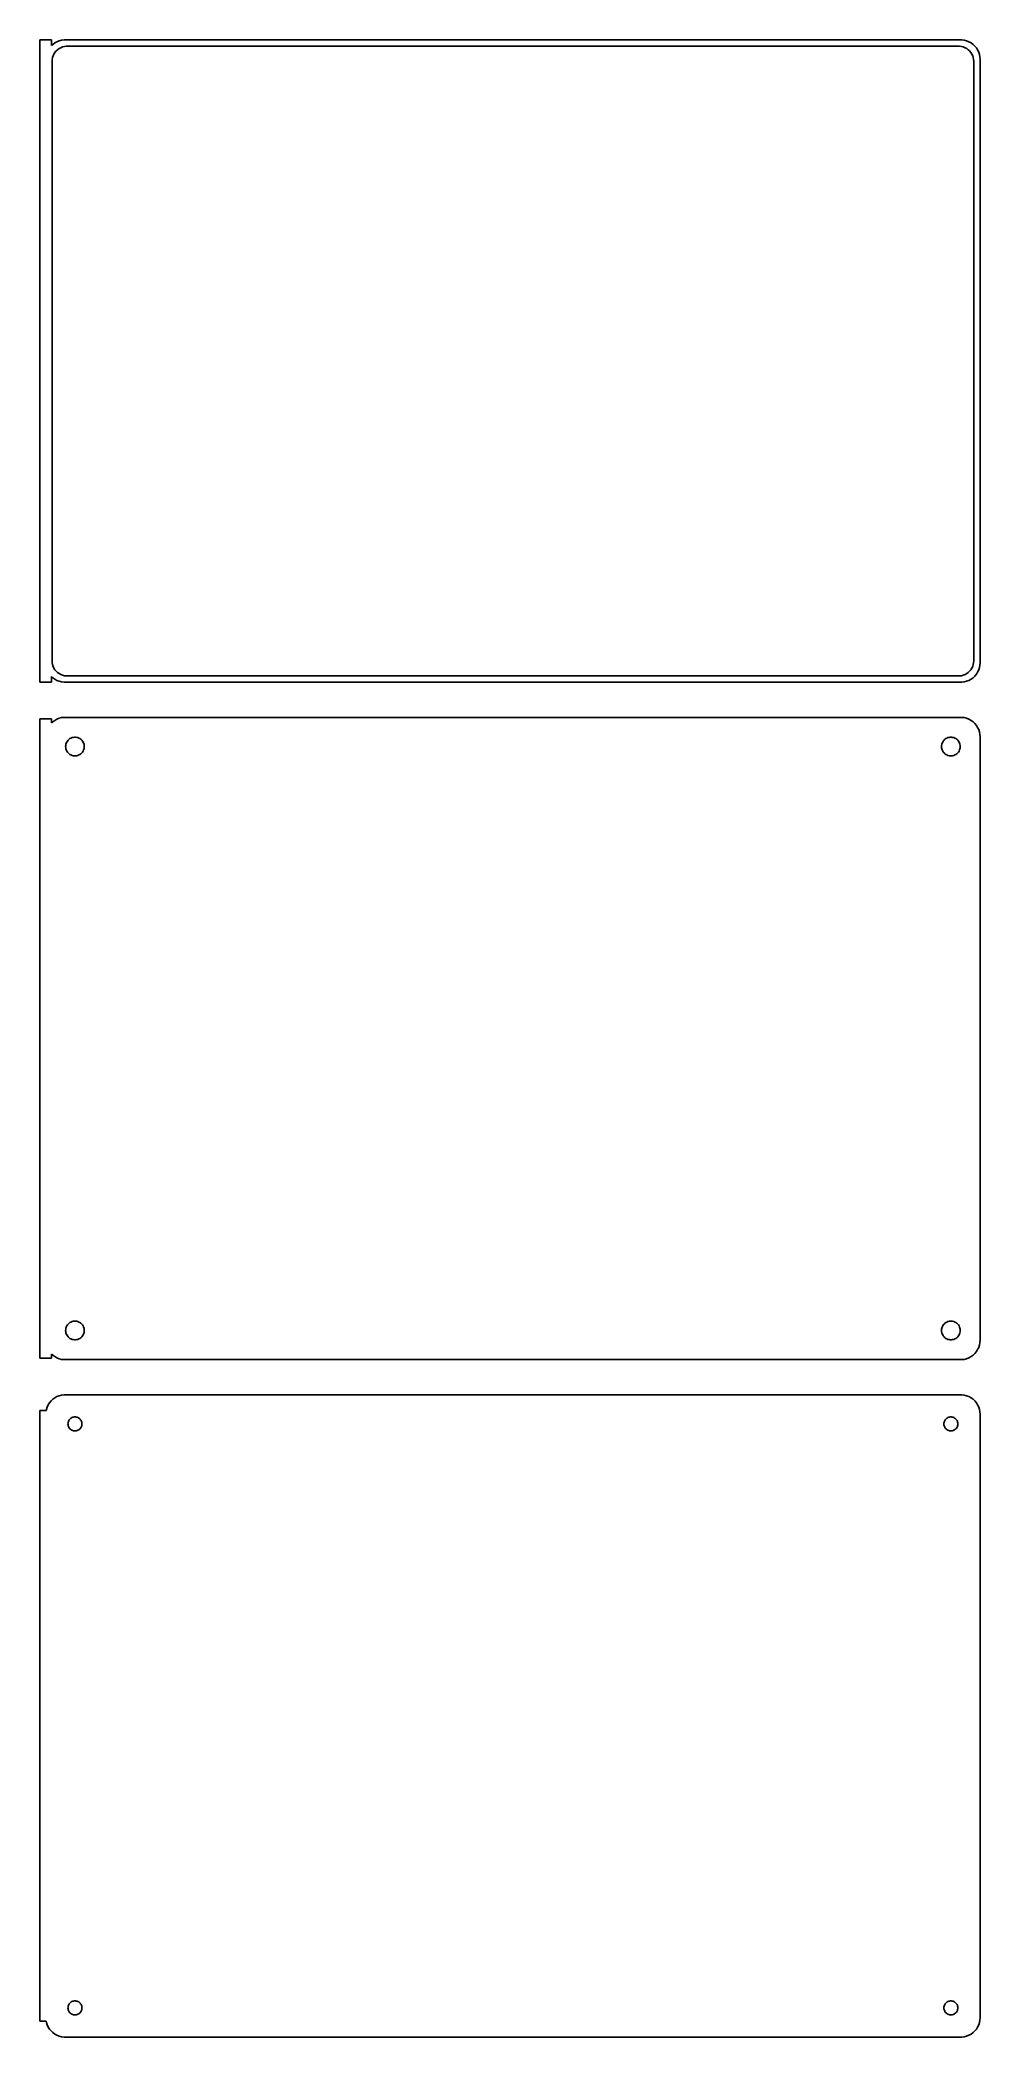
# Model space of a CAD drawing. Header units: metres. Extents: x -122 to 120, y 266 to 778.
import ezdxf

# ---------------------------------------------------------------- set-up
doc = ezdxf.new("R2010")
doc.units = ezdxf.units.M

msp = doc.modelspace()

# ---------------------------------------------------------------- linework, layer by layer
for p, q in [((-118.5, 778.49), (-121.5, 778.49)), ((-121.5, 778.49), (-121.5, 613.51)), ((-118.5, 777.059), (-118.5, 778.49)), ((-118.187, 777.353), (-118.5, 777.059)), ((-117.679, 777.722), (-118.187, 777.353)), ((-118.101, 774.426), (-117.894, 774.866)), ((-117.894, 774.866), (-117.633, 775.276)), ((-117.129, 778.024), (-117.679, 777.722)), ((-117.633, 775.276), (-117.323, 775.651)), ((-117.323, 775.651), (-116.969, 775.984)), ((-116.545, 778.255), (-117.129, 778.024)), ((-116.969, 775.984), (-116.575, 776.27)), ((-116.575, 776.27), (-116.149, 776.504)), ((-115.937, 778.411), (-116.545, 778.255)), ((-116.149, 776.504), (-115.697, 776.683)), ((-115.314, 778.49), (-115.937, 778.411)), ((-115.697, 776.683), (-115.226, 776.804)), ((115.314, 778.49), (-115.314, 778.49)), ((-115.226, 776.804), (-114.743, 776.865)), ((-114.743, 776.865), (114.743, 776.865)), ((114.743, 776.865), (115.226, 776.804)), ((115.226, 776.804), (115.697, 776.683)), ((115.937, 778.411), (115.314, 778.49)), ((115.697, 776.683), (116.149, 776.504)), ((116.545, 778.255), (115.937, 778.411)), ((116.149, 776.504), (116.575, 776.27)), ((117.129, 778.024), (116.545, 778.255)), ((116.575, 776.27), (116.969, 775.984)), ((116.969, 775.984), (117.323, 775.651)), ((117.679, 777.722), (117.129, 778.024)), ((117.323, 775.651), (117.633, 775.276)), ((117.633, 775.276), (117.894, 774.866)), ((118.187, 777.353), (117.679, 777.722)), ((117.894, 774.866), (118.101, 774.426)), ((118.645, 776.923), (118.187, 777.353)), ((119.045, 776.439), (118.645, 776.923)), ((119.382, 775.909), (119.045, 776.439)), ((119.649, 775.341), (119.382, 775.909)), ((119.843, 774.743), (119.649, 775.341)), ((119.961, 774.127), (119.843, 774.743)), ((-118.373, 773), (-118.342, 773.485)), ((-118.373, 619), (-118.373, 773)), ((-118.342, 773.485), (-118.251, 773.963)), ((-118.251, 773.963), (-118.101, 774.426)), ((118.101, 774.426), (118.251, 773.963)), ((118.251, 773.963), (118.342, 773.485)), ((118.342, 773.485), (118.373, 773)), ((118.373, 773), (118.373, 619)), ((120, 773.5), (119.961, 774.127)), ((120, 618.5), (120, 773.5)), ((-118.342, 618.515), (-118.373, 619)), ((-118.251, 618.037), (-118.342, 618.515)), ((-118.101, 617.574), (-118.251, 618.037)), ((-117.894, 617.134), (-118.101, 617.574)), ((-117.633, 616.724), (-117.894, 617.134)), ((-117.323, 616.349), (-117.633, 616.724)), ((-116.969, 616.016), (-117.323, 616.349)), ((-116.575, 615.73), (-116.969, 616.016)), ((-116.149, 615.496), (-116.575, 615.73)), ((116.575, 615.73), (116.149, 615.496)), ((116.969, 616.016), (116.575, 615.73)), ((117.323, 616.349), (116.969, 616.016)), ((117.633, 616.724), (117.323, 616.349)), ((117.894, 617.134), (117.633, 616.724)), ((118.101, 617.574), (117.894, 617.134)), ((118.251, 618.037), (118.101, 617.574)), ((118.342, 618.515), (118.251, 618.037)), ((118.373, 619), (118.342, 618.515)), ((119.045, 615.561), (119.382, 616.091)), ((119.382, 616.091), (119.649, 616.659)), ((119.649, 616.659), (119.843, 617.257)), ((119.843, 617.257), (119.961, 617.873)), ((119.961, 617.873), (120, 618.5)), ((-121.5, 613.51), (-118.5, 613.51)), ((-118.5, 614.941), (-118.187, 614.647)), ((-118.5, 613.51), (-118.5, 614.941)), ((-118.187, 614.647), (-117.679, 614.278)), ((-117.679, 614.278), (-117.129, 613.976)), ((-117.129, 613.976), (-116.545, 613.745)), ((-116.545, 613.745), (-115.937, 613.589)), ((-115.697, 615.317), (-116.149, 615.496)), ((-115.937, 613.589), (-115.314, 613.51)), ((-115.226, 615.196), (-115.697, 615.317)), ((-115.314, 613.51), (115.314, 613.51)), ((-114.743, 615.135), (-115.226, 615.196)), ((114.743, 615.135), (-114.743, 615.135)), ((115.226, 615.196), (114.743, 615.135)), ((115.697, 615.317), (115.226, 615.196)), ((115.314, 613.51), (115.937, 613.589)), ((116.149, 615.496), (115.697, 615.317)), ((115.937, 613.589), (116.545, 613.745)), ((116.545, 613.745), (117.129, 613.976)), ((117.129, 613.976), (117.679, 614.278)), ((117.679, 614.278), (118.187, 614.647)), ((118.187, 614.647), (118.645, 615.077)), ((118.645, 615.077), (119.045, 615.561)), ((-118.5, 604.115), (-121.5, 604.115)), ((-121.5, 604.115), (-121.5, 439.885)), ((-118.5, 603.059), (-118.5, 604.115)), ((-118.187, 603.353), (-118.5, 603.059)), ((-117.679, 603.722), (-118.187, 603.353)), ((-117.129, 604.024), (-117.679, 603.722)), ((-116.545, 604.255), (-117.129, 604.024)), ((-115.937, 604.411), (-116.545, 604.255)), ((-115.314, 604.49), (-115.937, 604.411)), ((115.314, 604.49), (-115.314, 604.49)), ((115.937, 604.411), (115.314, 604.49)), ((116.545, 604.255), (115.937, 604.411)), ((117.129, 604.024), (116.545, 604.255)), ((117.679, 603.722), (117.129, 604.024)), ((118.187, 603.353), (117.679, 603.722)), ((118.645, 602.923), (118.187, 603.353)), ((119.045, 602.439), (118.645, 602.923)), ((119.382, 601.909), (119.045, 602.439)), ((119.649, 601.341), (119.382, 601.909)), ((119.843, 600.743), (119.649, 601.341)), ((119.961, 600.127), (119.843, 600.743)), ((-114.9, 597), (-114.881, 597.301)), ((-114.881, 596.699), (-114.9, 597)), ((-114.881, 597.301), (-114.825, 597.597)), ((-114.825, 596.403), (-114.881, 596.699)), ((-114.825, 597.597), (-114.731, 597.883)), ((-114.731, 596.117), (-114.825, 596.403)), ((-114.731, 597.883), (-114.603, 598.156)), ((-114.603, 595.844), (-114.731, 596.117)), ((-114.603, 598.156), (-114.442, 598.411)), ((-114.442, 595.589), (-114.603, 595.844)), ((-114.442, 598.411), (-114.25, 598.643)), ((-114.25, 595.357), (-114.442, 595.589)), ((-114.25, 598.643), (-114.03, 598.849)), ((-114.03, 595.151), (-114.25, 595.357)), ((-114.03, 598.849), (-113.786, 599.026)), ((-113.786, 594.974), (-114.03, 595.151)), ((-113.786, 599.026), (-113.522, 599.172)), ((-113.522, 599.172), (-113.242, 599.283)), ((-113.242, 599.283), (-112.95, 599.357)), ((-112.95, 599.357), (-112.651, 599.395)), ((-112.651, 599.395), (-112.349, 599.395)), ((-112.349, 599.395), (-112.05, 599.357)), ((-112.05, 599.357), (-111.758, 599.283)), ((-111.758, 599.283), (-111.478, 599.172)), ((-111.478, 599.172), (-111.214, 599.026)), ((-111.214, 599.026), (-110.97, 598.849)), ((-110.97, 595.151), (-111.214, 594.974)), ((-110.97, 598.849), (-110.75, 598.643)), ((-110.75, 595.357), (-110.97, 595.151)), ((-110.75, 598.643), (-110.558, 598.411)), ((-110.558, 595.589), (-110.75, 595.357)), ((-110.558, 598.411), (-110.397, 598.156)), ((-110.397, 595.844), (-110.558, 595.589)), ((-110.397, 598.156), (-110.269, 597.883)), ((-110.269, 596.117), (-110.397, 595.844)), ((-110.269, 597.883), (-110.175, 597.597)), ((-110.175, 596.403), (-110.269, 596.117)), ((-110.175, 597.597), (-110.119, 597.301)), ((-110.119, 596.699), (-110.175, 596.403)), ((-110.119, 597.301), (-110.1, 597)), ((-110.1, 597), (-110.119, 596.699)), ((110.1, 597), (110.119, 597.301)), ((110.119, 596.699), (110.1, 597)), ((110.119, 597.301), (110.175, 597.597)), ((110.175, 596.403), (110.119, 596.699)), ((110.175, 597.597), (110.269, 597.883)), ((110.269, 596.117), (110.175, 596.403)), ((110.269, 597.883), (110.397, 598.156)), ((110.397, 595.844), (110.269, 596.117)), ((110.397, 598.156), (110.558, 598.411)), ((110.558, 595.589), (110.397, 595.844)), ((110.558, 598.411), (110.75, 598.643)), ((110.75, 595.357), (110.558, 595.589)), ((110.75, 598.643), (110.97, 598.849)), ((110.97, 595.151), (110.75, 595.357)), ((110.97, 598.849), (111.214, 599.026)), ((111.214, 594.974), (110.97, 595.151)), ((111.214, 599.026), (111.478, 599.172)), ((111.478, 599.172), (111.758, 599.283)), ((111.758, 599.283), (112.05, 599.357)), ((112.05, 599.357), (112.349, 599.395)), ((112.349, 599.395), (112.651, 599.395)), ((112.651, 599.395), (112.95, 599.357)), ((112.95, 599.357), (113.242, 599.283)), ((113.242, 599.283), (113.522, 599.172)), ((113.522, 599.172), (113.786, 599.026)), ((113.786, 599.026), (114.03, 598.849)), ((114.03, 595.151), (113.786, 594.974)), ((114.03, 598.849), (114.25, 598.643)), ((114.25, 595.357), (114.03, 595.151)), ((114.25, 598.643), (114.442, 598.411)), ((114.442, 595.589), (114.25, 595.357)), ((114.442, 598.411), (114.603, 598.156)), ((114.603, 595.844), (114.442, 595.589)), ((114.603, 598.156), (114.731, 597.883)), ((114.731, 596.117), (114.603, 595.844)), ((114.731, 597.883), (114.825, 597.597)), ((114.825, 596.403), (114.731, 596.117)), ((114.825, 597.597), (114.881, 597.301)), ((114.881, 596.699), (114.825, 596.403)), ((114.881, 597.301), (114.9, 597)), ((114.9, 597), (114.881, 596.699)), ((120, 599.5), (119.961, 600.127)), ((120, 444.5), (120, 599.5)), ((-113.522, 594.828), (-113.786, 594.974)), ((-113.242, 594.717), (-113.522, 594.828)), ((-112.95, 594.643), (-113.242, 594.717)), ((-112.651, 594.605), (-112.95, 594.643)), ((-112.349, 594.605), (-112.651, 594.605)), ((-112.05, 594.643), (-112.349, 594.605)), ((-111.758, 594.717), (-112.05, 594.643)), ((-111.478, 594.828), (-111.758, 594.717)), ((-111.214, 594.974), (-111.478, 594.828)), ((111.478, 594.828), (111.214, 594.974)), ((111.758, 594.717), (111.478, 594.828)), ((112.05, 594.643), (111.758, 594.717)), ((112.349, 594.605), (112.05, 594.643)), ((112.651, 594.605), (112.349, 594.605)), ((112.95, 594.643), (112.651, 594.605)), ((113.242, 594.717), (112.95, 594.643)), ((113.522, 594.828), (113.242, 594.717)), ((113.786, 594.974), (113.522, 594.828)), ((-114.9, 447), (-114.881, 447.301)), ((-114.881, 446.699), (-114.9, 447)), ((-114.881, 447.301), (-114.825, 447.597)), ((-114.825, 446.403), (-114.881, 446.699)), ((-114.825, 447.597), (-114.731, 447.883)), ((-114.731, 446.117), (-114.825, 446.403)), ((-114.731, 447.883), (-114.603, 448.156)), ((-114.603, 448.156), (-114.442, 448.411)), ((-114.442, 448.411), (-114.25, 448.643)), ((-114.25, 448.643), (-114.03, 448.849)), ((-114.03, 448.849), (-113.786, 449.026)), ((-113.786, 449.026), (-113.522, 449.172)), ((-113.522, 449.172), (-113.242, 449.283)), ((-113.242, 449.283), (-112.95, 449.357)), ((-112.95, 449.357), (-112.651, 449.395)), ((-112.651, 449.395), (-112.349, 449.395)), ((-112.349, 449.395), (-112.05, 449.357)), ((-112.05, 449.357), (-111.758, 449.283)), ((-111.758, 449.283), (-111.478, 449.172)), ((-111.478, 449.172), (-111.214, 449.026)), ((-111.214, 449.026), (-110.97, 448.849)), ((-110.97, 448.849), (-110.75, 448.643)), ((-110.75, 448.643), (-110.558, 448.411)), ((-110.558, 448.411), (-110.397, 448.156)), ((-110.397, 448.156), (-110.269, 447.883)), ((-110.269, 447.883), (-110.175, 447.597)), ((-110.175, 446.403), (-110.269, 446.117)), ((-110.175, 447.597), (-110.119, 447.301)), ((-110.119, 446.699), (-110.175, 446.403)), ((-110.119, 447.301), (-110.1, 447)), ((-110.1, 447), (-110.119, 446.699)), ((110.1, 447), (110.119, 447.301)), ((110.119, 446.699), (110.1, 447)), ((110.119, 447.301), (110.175, 447.597)), ((110.175, 446.403), (110.119, 446.699)), ((110.175, 447.597), (110.269, 447.883)), ((110.269, 446.117), (110.175, 446.403)), ((110.269, 447.883), (110.397, 448.156)), ((110.397, 448.156), (110.558, 448.411)), ((110.558, 448.411), (110.75, 448.643)), ((110.75, 448.643), (110.97, 448.849)), ((110.97, 448.849), (111.214, 449.026)), ((111.214, 449.026), (111.478, 449.172)), ((111.478, 449.172), (111.758, 449.283)), ((111.758, 449.283), (112.05, 449.357)), ((112.05, 449.357), (112.349, 449.395)), ((112.349, 449.395), (112.651, 449.395)), ((112.651, 449.395), (112.95, 449.357)), ((112.95, 449.357), (113.242, 449.283)), ((113.242, 449.283), (113.522, 449.172)), ((113.522, 449.172), (113.786, 449.026)), ((113.786, 449.026), (114.03, 448.849)), ((114.03, 448.849), (114.25, 448.643)), ((114.25, 448.643), (114.442, 448.411)), ((114.442, 448.411), (114.603, 448.156)), ((114.603, 448.156), (114.731, 447.883)), ((114.731, 447.883), (114.825, 447.597)), ((114.825, 446.403), (114.731, 446.117)), ((114.825, 447.597), (114.881, 447.301)), ((114.881, 446.699), (114.825, 446.403)), ((114.881, 447.301), (114.9, 447)), ((114.9, 447), (114.881, 446.699)), ((-114.603, 445.844), (-114.731, 446.117)), ((-114.442, 445.589), (-114.603, 445.844)), ((-114.25, 445.357), (-114.442, 445.589)), ((-114.03, 445.151), (-114.25, 445.357)), ((-113.786, 444.974), (-114.03, 445.151)), ((-113.522, 444.828), (-113.786, 444.974)), ((-113.242, 444.717), (-113.522, 444.828)), ((-112.95, 444.643), (-113.242, 444.717)), ((-112.651, 444.605), (-112.95, 444.643)), ((-112.349, 444.605), (-112.651, 444.605)), ((-112.05, 444.643), (-112.349, 444.605)), ((-111.758, 444.717), (-112.05, 444.643)), ((-111.478, 444.828), (-111.758, 444.717)), ((-111.214, 444.974), (-111.478, 444.828)), ((-110.97, 445.151), (-111.214, 444.974)), ((-110.75, 445.357), (-110.97, 445.151)), ((-110.558, 445.589), (-110.75, 445.357)), ((-110.397, 445.844), (-110.558, 445.589)), ((-110.269, 446.117), (-110.397, 445.844)), ((110.397, 445.844), (110.269, 446.117)), ((110.558, 445.589), (110.397, 445.844)), ((110.75, 445.357), (110.558, 445.589)), ((110.97, 445.151), (110.75, 445.357)), ((111.214, 444.974), (110.97, 445.151)), ((111.478, 444.828), (111.214, 444.974)), ((111.758, 444.717), (111.478, 444.828)), ((112.05, 444.643), (111.758, 444.717)), ((112.349, 444.605), (112.05, 444.643)), ((112.651, 444.605), (112.349, 444.605)), ((112.95, 444.643), (112.651, 444.605)), ((113.242, 444.717), (112.95, 444.643)), ((113.522, 444.828), (113.242, 444.717)), ((113.786, 444.974), (113.522, 444.828)), ((114.03, 445.151), (113.786, 444.974)), ((114.25, 445.357), (114.03, 445.151)), ((114.442, 445.589), (114.25, 445.357)), ((114.603, 445.844), (114.442, 445.589)), ((114.731, 446.117), (114.603, 445.844)), ((118.645, 441.077), (119.045, 441.561)), ((119.045, 441.561), (119.382, 442.091)), ((119.382, 442.091), (119.649, 442.659)), ((119.649, 442.659), (119.843, 443.257)), ((119.843, 443.257), (119.961, 443.873)), ((119.961, 443.873), (120, 444.5)), ((-121.5, 439.885), (-118.5, 439.885)), ((-118.5, 439.885), (-118.5, 440.941)), ((-118.5, 440.941), (-118.187, 440.647)), ((-118.187, 440.647), (-117.679, 440.278)), ((-117.679, 440.278), (-117.129, 439.976)), ((-117.129, 439.976), (-116.545, 439.745)), ((-116.545, 439.745), (-115.937, 439.589)), ((-115.937, 439.589), (-115.314, 439.51)), ((-115.314, 439.51), (115.314, 439.51)), ((115.314, 439.51), (115.937, 439.589)), ((115.937, 439.589), (116.545, 439.745)), ((116.545, 439.745), (117.129, 439.976)), ((117.129, 439.976), (117.679, 440.278)), ((117.679, 440.278), (118.187, 440.647)), ((118.187, 440.647), (118.645, 441.077)), ((-119.9, 426.444), (-121.5, 426.444)), ((-121.5, 426.444), (-121.5, 269.556)), ((-119.843, 426.743), (-119.9, 426.444)), ((-119.649, 427.341), (-119.843, 426.743)), ((-119.382, 427.909), (-119.649, 427.341)), ((-119.045, 428.439), (-119.382, 427.909)), ((-118.645, 428.923), (-119.045, 428.439)), ((-118.187, 429.353), (-118.645, 428.923)), ((-117.679, 429.722), (-118.187, 429.353)), ((-117.129, 430.024), (-117.679, 429.722)), ((-116.545, 430.255), (-117.129, 430.024)), ((-115.937, 430.411), (-116.545, 430.255)), ((-115.314, 430.49), (-115.937, 430.411)), ((115.314, 430.49), (-115.314, 430.49)), ((115.937, 430.411), (115.314, 430.49)), ((116.545, 430.255), (115.937, 430.411)), ((117.129, 430.024), (116.545, 430.255)), ((117.679, 429.722), (117.129, 430.024)), ((118.187, 429.353), (117.679, 429.722)), ((118.645, 428.923), (118.187, 429.353)), ((119.045, 428.439), (118.645, 428.923)), ((119.382, 427.909), (119.045, 428.439)), ((119.649, 427.341), (119.382, 427.909)), ((119.843, 426.743), (119.649, 427.341)), ((119.961, 426.127), (119.843, 426.743)), ((120, 425.5), (119.961, 426.127)), ((-114.3, 423), (-114.286, 423.226)), ((-114.286, 422.774), (-114.3, 423)), ((-114.286, 423.226), (-114.243, 423.448)), ((-114.243, 422.552), (-114.286, 422.774)), ((-114.243, 423.448), (-114.174, 423.663)), ((-114.174, 422.337), (-114.243, 422.552)), ((-114.174, 423.663), (-114.077, 423.867)), ((-114.077, 422.133), (-114.174, 422.337)), ((-114.077, 423.867), (-113.956, 424.058)), ((-113.956, 421.942), (-114.077, 422.133)), ((-113.956, 424.058), (-113.812, 424.232)), ((-113.812, 421.768), (-113.956, 421.942)), ((-113.812, 424.232), (-113.647, 424.387)), ((-113.647, 421.613), (-113.812, 421.768)), ((-113.647, 424.387), (-113.464, 424.52)), ((-113.464, 421.48), (-113.647, 421.613)), ((-113.464, 424.52), (-113.266, 424.629)), ((-113.266, 421.371), (-113.464, 421.48)), ((-113.266, 424.629), (-113.056, 424.712)), ((-113.056, 421.288), (-113.266, 421.371)), ((-113.056, 424.712), (-112.837, 424.768)), ((-112.837, 421.232), (-113.056, 421.288)), ((-112.837, 424.768), (-112.613, 424.796)), ((-112.613, 421.204), (-112.837, 421.232)), ((-112.613, 424.796), (-112.387, 424.796)), ((-112.387, 421.204), (-112.613, 421.204)), ((-112.387, 424.796), (-112.163, 424.768)), ((-112.163, 421.232), (-112.387, 421.204)), ((-112.163, 424.768), (-111.944, 424.712)), ((-111.944, 421.288), (-112.163, 421.232)), ((-111.944, 424.712), (-111.734, 424.629)), ((-111.734, 421.371), (-111.944, 421.288)), ((-111.734, 424.629), (-111.536, 424.52)), ((-111.536, 421.48), (-111.734, 421.371)), ((-111.536, 424.52), (-111.353, 424.387)), ((-111.353, 421.613), (-111.536, 421.48)), ((-111.353, 424.387), (-111.188, 424.232)), ((-111.188, 421.768), (-111.353, 421.613)), ((-111.188, 424.232), (-111.044, 424.058)), ((-111.044, 421.942), (-111.188, 421.768)), ((-111.044, 424.058), (-110.923, 423.867)), ((-110.923, 422.133), (-111.044, 421.942)), ((-110.923, 423.867), (-110.826, 423.663)), ((-110.826, 422.337), (-110.923, 422.133)), ((-110.826, 423.663), (-110.757, 423.448)), ((-110.757, 422.552), (-110.826, 422.337)), ((-110.757, 423.448), (-110.714, 423.226)), ((-110.714, 422.774), (-110.757, 422.552)), ((-110.714, 423.226), (-110.7, 423)), ((-110.7, 423), (-110.714, 422.774)), ((110.7, 423), (110.714, 423.226)), ((110.714, 422.774), (110.7, 423)), ((110.714, 423.226), (110.757, 423.448)), ((110.757, 422.552), (110.714, 422.774)), ((110.757, 423.448), (110.826, 423.663)), ((110.826, 422.337), (110.757, 422.552)), ((110.826, 423.663), (110.923, 423.867)), ((110.923, 422.133), (110.826, 422.337)), ((110.923, 423.867), (111.044, 424.058)), ((111.044, 421.942), (110.923, 422.133)), ((111.044, 424.058), (111.188, 424.232)), ((111.188, 421.768), (111.044, 421.942)), ((111.188, 424.232), (111.353, 424.387)), ((111.353, 421.613), (111.188, 421.768)), ((111.353, 424.387), (111.536, 424.52)), ((111.536, 421.48), (111.353, 421.613)), ((111.536, 424.52), (111.734, 424.629)), ((111.734, 421.371), (111.536, 421.48)), ((111.734, 424.629), (111.944, 424.712)), ((111.944, 421.288), (111.734, 421.371)), ((111.944, 424.712), (112.163, 424.768)), ((112.163, 421.232), (111.944, 421.288)), ((112.163, 424.768), (112.387, 424.796)), ((112.387, 421.204), (112.163, 421.232)), ((112.387, 424.796), (112.613, 424.796)), ((112.613, 421.204), (112.387, 421.204)), ((112.613, 424.796), (112.837, 424.768)), ((112.837, 421.232), (112.613, 421.204)), ((112.837, 424.768), (113.056, 424.712)), ((113.056, 421.288), (112.837, 421.232)), ((113.056, 424.712), (113.266, 424.629)), ((113.266, 421.371), (113.056, 421.288)), ((113.266, 424.629), (113.464, 424.52)), ((113.464, 421.48), (113.266, 421.371)), ((113.464, 424.52), (113.647, 424.387)), ((113.647, 421.613), (113.464, 421.48)), ((113.647, 424.387), (113.812, 424.232)), ((113.812, 421.768), (113.647, 421.613)), ((113.812, 424.232), (113.956, 424.058)), ((113.956, 421.942), (113.812, 421.768)), ((113.956, 424.058), (114.077, 423.867)), ((114.077, 422.133), (113.956, 421.942)), ((114.077, 423.867), (114.174, 423.663)), ((114.174, 422.337), (114.077, 422.133)), ((114.174, 423.663), (114.243, 423.448)), ((114.243, 422.552), (114.174, 422.337)), ((114.243, 423.448), (114.286, 423.226)), ((114.286, 422.774), (114.243, 422.552)), ((114.286, 423.226), (114.3, 423)), ((114.3, 423), (114.286, 422.774)), ((120, 270.5), (120, 425.5)), ((-114.3, 273), (-114.286, 273.226)), ((-114.286, 272.774), (-114.3, 273)), ((-114.286, 273.226), (-114.243, 273.448)), ((-114.243, 272.552), (-114.286, 272.774)), ((-114.243, 273.448), (-114.174, 273.663)), ((-114.174, 272.337), (-114.243, 272.552)), ((-114.174, 273.663), (-114.077, 273.867)), ((-114.077, 272.133), (-114.174, 272.337)), ((-114.077, 273.867), (-113.956, 274.058)), ((-113.956, 271.942), (-114.077, 272.133)), ((-113.956, 274.058), (-113.812, 274.232)), ((-113.812, 271.768), (-113.956, 271.942)), ((-113.812, 274.232), (-113.647, 274.387)), ((-113.647, 274.387), (-113.464, 274.52)), ((-113.464, 274.52), (-113.266, 274.629)), ((-113.266, 274.629), (-113.056, 274.712)), ((-113.056, 274.712), (-112.837, 274.768)), ((-112.837, 274.768), (-112.613, 274.796)), ((-112.613, 274.796), (-112.387, 274.796)), ((-112.387, 274.796), (-112.163, 274.768)), ((-112.163, 274.768), (-111.944, 274.712)), ((-111.944, 274.712), (-111.734, 274.629)), ((-111.734, 274.629), (-111.536, 274.52)), ((-111.536, 274.52), (-111.353, 274.387)), ((-111.353, 274.387), (-111.188, 274.232)), ((-111.188, 274.232), (-111.044, 274.058)), ((-111.044, 271.942), (-111.188, 271.768)), ((-111.044, 274.058), (-110.923, 273.867)), ((-110.923, 272.133), (-111.044, 271.942)), ((-110.923, 273.867), (-110.826, 273.663)), ((-110.826, 272.337), (-110.923, 272.133)), ((-110.826, 273.663), (-110.757, 273.448)), ((-110.757, 272.552), (-110.826, 272.337)), ((-110.757, 273.448), (-110.714, 273.226)), ((-110.714, 272.774), (-110.757, 272.552)), ((-110.714, 273.226), (-110.7, 273)), ((-110.7, 273), (-110.714, 272.774)), ((110.7, 273), (110.714, 273.226)), ((110.714, 272.774), (110.7, 273)), ((110.714, 273.226), (110.757, 273.448)), ((110.757, 272.552), (110.714, 272.774)), ((110.757, 273.448), (110.826, 273.663)), ((110.826, 272.337), (110.757, 272.552)), ((110.826, 273.663), (110.923, 273.867)), ((110.923, 272.133), (110.826, 272.337)), ((110.923, 273.867), (111.044, 274.058)), ((111.044, 271.942), (110.923, 272.133)), ((111.044, 274.058), (111.188, 274.232)), ((111.188, 271.768), (111.044, 271.942)), ((111.188, 274.232), (111.353, 274.387)), ((111.353, 274.387), (111.536, 274.52)), ((111.536, 274.52), (111.734, 274.629)), ((111.734, 274.629), (111.944, 274.712)), ((111.944, 274.712), (112.163, 274.768)), ((112.163, 274.768), (112.387, 274.796)), ((112.387, 274.796), (112.613, 274.796)), ((112.613, 274.796), (112.837, 274.768)), ((112.837, 274.768), (113.056, 274.712)), ((113.056, 274.712), (113.266, 274.629)), ((113.266, 274.629), (113.464, 274.52)), ((113.464, 274.52), (113.647, 274.387)), ((113.647, 274.387), (113.812, 274.232)), ((113.812, 274.232), (113.956, 274.058)), ((113.956, 271.942), (113.812, 271.768)), ((113.956, 274.058), (114.077, 273.867)), ((114.077, 272.133), (113.956, 271.942)), ((114.077, 273.867), (114.174, 273.663)), ((114.174, 272.337), (114.077, 272.133)), ((114.174, 273.663), (114.243, 273.448)), ((114.243, 272.552), (114.174, 272.337)), ((114.243, 273.448), (114.286, 273.226)), ((114.286, 272.774), (114.243, 272.552)), ((114.286, 273.226), (114.3, 273)), ((114.3, 273), (114.286, 272.774)), ((-121.5, 269.556), (-119.9, 269.556)), ((-119.9, 269.556), (-119.843, 269.257)), ((-119.843, 269.257), (-119.649, 268.659)), ((-119.649, 268.659), (-119.382, 268.091)), ((-119.382, 268.091), (-119.045, 267.561)), ((-119.045, 267.561), (-118.645, 267.077)), ((-118.645, 267.077), (-118.187, 266.647)), ((-113.647, 271.613), (-113.812, 271.768)), ((-113.464, 271.48), (-113.647, 271.613)), ((-113.266, 271.371), (-113.464, 271.48)), ((-113.056, 271.288), (-113.266, 271.371)), ((-112.837, 271.232), (-113.056, 271.288)), ((-112.613, 271.204), (-112.837, 271.232)), ((-112.387, 271.204), (-112.613, 271.204)), ((-112.163, 271.232), (-112.387, 271.204)), ((-111.944, 271.288), (-112.163, 271.232)), ((-111.734, 271.371), (-111.944, 271.288)), ((-111.536, 271.48), (-111.734, 271.371)), ((-111.353, 271.613), (-111.536, 271.48)), ((-111.188, 271.768), (-111.353, 271.613)), ((111.353, 271.613), (111.188, 271.768)), ((111.536, 271.48), (111.353, 271.613)), ((111.734, 271.371), (111.536, 271.48)), ((111.944, 271.288), (111.734, 271.371)), ((112.163, 271.232), (111.944, 271.288)), ((112.387, 271.204), (112.163, 271.232)), ((112.613, 271.204), (112.387, 271.204)), ((112.837, 271.232), (112.613, 271.204)), ((113.056, 271.288), (112.837, 271.232)), ((113.266, 271.371), (113.056, 271.288)), ((113.464, 271.48), (113.266, 271.371)), ((113.647, 271.613), (113.464, 271.48)), ((113.812, 271.768), (113.647, 271.613)), ((118.187, 266.647), (118.645, 267.077)), ((118.645, 267.077), (119.045, 267.561)), ((119.045, 267.561), (119.382, 268.091)), ((119.382, 268.091), (119.649, 268.659)), ((119.649, 268.659), (119.843, 269.257)), ((119.843, 269.257), (119.961, 269.873)), ((119.961, 269.873), (120, 270.5)), ((-118.187, 266.647), (-117.679, 266.278)), ((-117.679, 266.278), (-117.129, 265.976)), ((-117.129, 265.976), (-116.545, 265.745)), ((-116.545, 265.745), (-115.937, 265.589)), ((-115.937, 265.589), (-115.314, 265.51)), ((-115.314, 265.51), (115.314, 265.51)), ((115.314, 265.51), (115.937, 265.589)), ((115.937, 265.589), (116.545, 265.745)), ((116.545, 265.745), (117.129, 265.976)), ((117.129, 265.976), (117.679, 266.278)), ((117.679, 266.278), (118.187, 266.647))]:
    msp.add_line(p, q)

doc.saveas('drawing.dxf')
